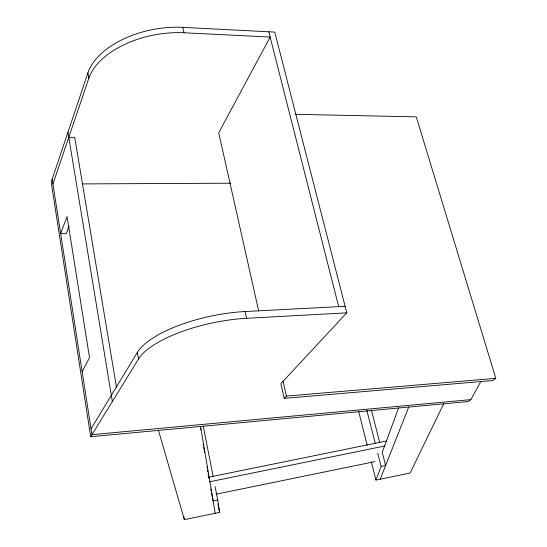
<?xml version="1.0" encoding="UTF-8"?>
<svg xmlns="http://www.w3.org/2000/svg" width="547" height="547" viewBox="0 0 547 547"><rect width="100%" height="100%" fill="white"/><g stroke="black" fill="none" stroke-linecap="round" stroke-linejoin="round"><path stroke-width="0.82" d="M295.277 114.309L416.281 116.867L495.808 378.339L492.861 380.527L284.208 398.373L280.871 383.645L346.777 312.829L274.744 32.102L182.794 27.35A75.958 44.04 -10.8 0 0 87.923 72.799L51.192 182.117L90.699 436.697L468.28 401.525L470.871 399.611L480.635 381.84M52.929 184.045L88.867 78.159L87.923 72.799M398.674 407.754L382.237 452.342L385.621 465.531L381.136 466.454L375.939 480.075L410.182 472.998L443.638 403.823M69.011 226.513L66.324 233.46L60.649 233.583L67.069 216.564L89.523 357.615L82.159 371.741M380.227 479.186L408.691 407.077M91.048 428.814L137.372 352.357A84.32 29.832 -11.8 0 1 245.104 311.537L345.109 306.32M90.699 436.697L138.541 358.996A84.518 29.449 -11.8 0 1 246.588 318.306L346.777 312.829M284.208 398.373L286.416 396.083L495.808 378.339M215.101 486.632L217.727 500.054L213.132 500.997L211.436 492.245M158.459 430.38L184.346 519.65L219.593 512.368L217.727 500.054M209.542 481.784L384.555 446.058M215.983 494.228L374.955 461.613M208.571 477.244L386.667 440.957M470.871 399.611L91.958 434.653L52.177 179.19M82.392 183.908L230.745 183.211M68.785 137.324L74.713 137.393L116.49 387.269M88.867 78.159A76.115 43.801 -10.8 0 1 183.983 32.772L270.15 37.066L218.718 132.818L258.649 310.853M371.434 410.209L379.693 442.427M366.818 410.257L375.242 443.316M377.765 453.231L381.136 466.454M268.809 31.801L338.675 306.655M358.634 411.337L367.181 445.292M371.351 461.853L375.939 480.075M283.059 381.293L286.416 396.083M182.794 27.35L183.983 32.772M245.104 311.537L246.588 318.306M203.293 426.243L213.132 476.567M217.959 504.013L219.593 512.368M210.814 489.066L211.121 490.652M183.751 516.389L184.346 519.65M137.372 352.357L138.541 358.996M200.571 426.462L215.197 513.277M200.455 428.226L200.742 429.894M203.156 444.123L203.436 445.798M203.723 447.473L204.004 449.142M204.291 450.817L204.571 452.492M206.985 466.721L207.272 468.396M207.552 470.064L207.839 471.74M208.12 473.415L208.407 475.09M208.694 476.765L208.975 478.434M67.951 132.244L112.347 401.546"/></g></svg>
